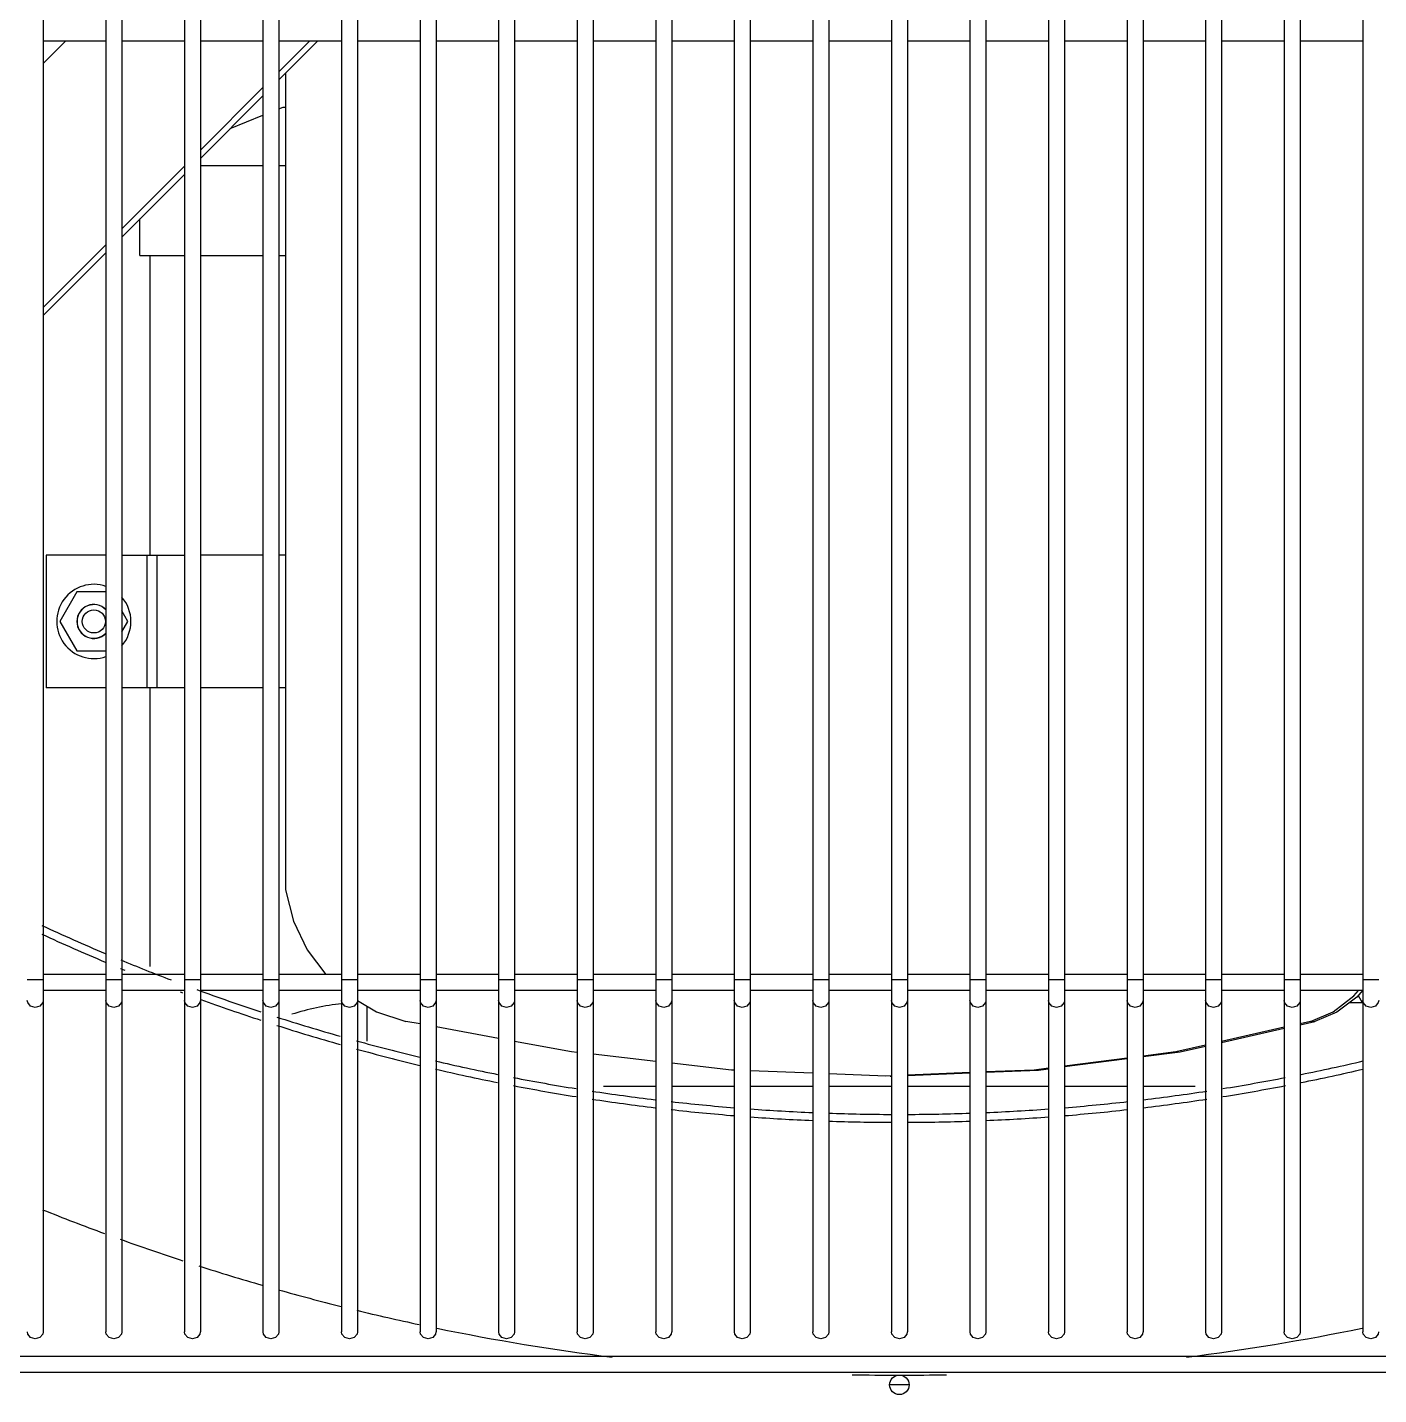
# Model space of a CAD drawing. Header units: metres. Extents: x -367 to 374, y -238 to 224.
# Drawn here: x 240.8715 to 241.1265, y 216.2037 to 216.4616 of the extents above; entities that cross this region are included whole.
import ezdxf
from ezdxf.enums import TextEntityAlignment as Align

# ---------------------------------------------------------------- set-up
doc = ezdxf.new("R2010")
doc.units = ezdxf.units.M
for name, color, linetype in [('ELE-ALIMENTADORES', 160, 'Continuous'), ('LA_BAU_BASES GERAIS_R00$0$ARQ-XREF-ATT', 8, 'Continuous'), ('LA_BAU_BASES GERAIS_R00$0$BASE', 253, 'Continuous'), ('LA_BAU_BASES GERAIS_R00$0$dutos', 31, 'Continuous')]:
    doc.layers.add(name, color=color, linetype=linetype)
doc.styles.add('LA_BAU_BASES GERAIS_R00$0$R60-125-RS', font='romans.shx', dxfattribs={"height": 0.19})
doc.styles.add('LA_BAU_BASES GERAIS_R00$0$R80-100-RS', font='romans.shx', dxfattribs={"height": 0.203})

# ---------------------------------------------------------------- blocks, each defined once
blk = doc.blocks.new('LA_BAU_BASES GERAIS_R00$0$A$C5BA41825')
at = {"layer": 'LA_BAU_BASES GERAIS_R00$0$dutos', "color": 251}
for p, q in [((-25.87545968589244, 39.12149266126528), (-25.87545968589244, 38.2755585557361)), ((-25.86363968589244, 39.12149266126528), (-25.86363968589244, 38.2755585557361)), ((-25.86063968589244, 39.12149266126528), (-25.86063968589244, 38.2755585557361)), ((-25.84881968589244, 39.12149266126528), (-25.84881968589244, 38.2755585557361)), ((-25.84581968589244, 39.12149266126528), (-25.84581968589244, 38.2755585557361)), ((-25.83399968589244, 39.12149266126528), (-25.83399968589244, 38.2755585557361)), ((-25.83099968589244, 39.12149266126528), (-25.83099968589244, 38.2755585557361)), ((-25.81917968589244, 39.12149266126528), (-25.81917968589244, 38.2755585557361)), ((-25.81617968589244, 39.12149266126528), (-25.81617968589244, 38.2755585557361)), ((-25.80435968589244, 39.12149266126528), (-25.80435968589244, 38.2755585557361)), ((-25.80135968589244, 39.12149266126528), (-25.80135968589244, 38.2755585557361)), ((-25.78953968589244, 39.12149266126528), (-25.78953968589244, 38.2755585557361)), ((-25.78653968589244, 39.12149266126528), (-25.78653968589244, 38.2755585557361)), ((-25.77471968589244, 39.12149266126528), (-25.77471968589244, 38.2755585557361)), ((-25.77171968589244, 39.12149266126528), (-25.77171968589244, 38.2755585557361)), ((-25.75989968589244, 39.12149266126528), (-25.75989968589244, 38.2755585557361)), ((-25.75689968589244, 39.12149266126528), (-25.75689968589244, 38.2755585557361)), ((-25.74507968589244, 39.12149266126528), (-25.74507968589244, 38.2755585557361)), ((-25.74207968589244, 39.12149266126528), (-25.74207968589244, 38.2755585557361)), ((-25.73025968589244, 39.12149266126528), (-25.73025968589244, 38.2755585557361)), ((-25.72725968589244, 39.12149266126528), (-25.72725968589244, 38.2755585557361)), ((-25.71543968589244, 39.12149266126528), (-25.71543968589244, 38.2755585557361)), ((-25.71243968589244, 39.12149266126528), (-25.71243968589244, 38.2755585557361)), ((-25.70061968589244, 39.12149266126528), (-25.70061968589244, 38.2755585557361)), ((-25.69761968589244, 39.12149266126528), (-25.69761968589244, 38.2755585557361)), ((-25.68579968589244, 39.12149266126528), (-25.68579968589244, 38.2755585557361)), ((-25.68279968589244, 39.12149266126528), (-25.68279968589244, 38.2755585557361)), ((-25.67097968589244, 39.12149266126528), (-25.67097968589244, 38.2755585557361)), ((-25.66797968589244, 39.12149266126528), (-25.66797968589244, 38.2755585557361)), ((-25.65615968589244, 39.12149266126528), (-25.65615968589244, 38.2755585557361)), ((-25.65315968589244, 39.12149266126528), (-25.65315968589244, 38.2755585557361)), ((-25.64133968589244, 39.12149266126528), (-25.64133968589244, 38.2755585557361)), ((-25.63833968589244, 39.12149266126528), (-25.63833968589244, 38.2755585557361)), ((-25.62651968589244, 39.12149266126528), (-25.62651968589244, 38.2755585557361)), ((-25.87125412314408, 38.51895567005283), (-25.87545968589244, 38.51475010730451)), ((-25.86363968589244, 38.51895567005283), (-25.87545968589244, 38.51895567005283)), ((-25.84881968589244, 38.51895567005283), (-25.86063968589244, 38.51895567005283)), ((-25.83399968589244, 38.51895567005283), (-25.84581968589244, 38.51895567005283)), ((-25.82525412314371, 38.51895567005283), (-25.83099968589244, 38.51321010730419)), ((-25.82370412314408, 38.51895567005283), (-25.83099968589244, 38.51166010730446)), ((-25.81917968589244, 38.51895567005283), (-25.83099968589244, 38.51895567005283)), ((-25.80435968589244, 38.51895567005283), (-25.81617968589244, 38.51895567005283)), ((-25.78953968589244, 38.51895567005283), (-25.80135968589244, 38.51895567005283)), ((-25.77471968589244, 38.51895567005283), (-25.78653968589244, 38.51895567005283)), ((-25.75989968589244, 38.51895567005283), (-25.77171968589244, 38.51895567005283)), ((-25.74507968589244, 38.51895567005283), (-25.75689968589244, 38.51895567005283)), ((-25.73025968589244, 38.51895567005283), (-25.74207968589244, 38.51895567005283)), ((-25.71543968589244, 38.51895567005283), (-25.72725968589244, 38.51895567005283)), ((-25.70061968589244, 38.51895567005283), (-25.71243968589244, 38.51895567005283)), ((-25.68579968589244, 38.51895567005283), (-25.69761968589244, 38.51895567005283)), ((-25.67097968589244, 38.51895567005283), (-25.68279968589244, 38.51895567005283)), ((-25.65615968589244, 38.51895567005283), (-25.66797968589244, 38.51895567005283)), ((-25.64133968589244, 38.51895567005283), (-25.65315968589244, 38.51895567005283)), ((-25.62651968589244, 38.51895567005283), (-25.63833968589244, 38.51895567005283)), ((-25.82973154461789, 38.5129282485791), (-25.82973154461789, 38.35890063319027)), ((-25.83399968589244, 38.51021010730415), (-25.84581968589244, 38.49839010730409)), ((-25.83399968589244, 38.50866010730454), (-25.84581968589244, 38.49684010730448)), ((-25.8401935065859, 38.50246628661102), (-25.83399968589244, 38.50498969504088)), ((-25.83099968589244, 38.50621191726373), (-25.83020887469535, 38.50653409960307)), ((-25.83020887469535, 38.50653409960307), (-25.82973154461789, 38.50653409960307)), ((-25.84881968589244, 38.49539010730416), (-25.86063968589244, 38.4835701073041)), ((-25.84881968589244, 38.49384010730455), (-25.86063968589244, 38.48202010730449)), ((-25.84581968589244, 38.49553409960345), (-25.83399968589244, 38.49553409960345)), ((-25.83099968589244, 38.49553409960345), (-25.82973154461789, 38.49553409960345)), ((-25.85720887469535, 38.47853409960271), (-25.85720887469535, 38.48545091850156)), ((-25.86363968589244, 38.48057010730417), (-25.87545968589244, 38.46875010730412)), ((-25.86363968589244, 38.47902010730445), (-25.87545968589244, 38.46720010730451)), ((-25.85720887469535, 38.47853409960271), (-25.84881968589244, 38.47853409960271)), ((-25.85530887469499, 38.42203409960337), (-25.85530887469499, 38.47853409960271)), ((-25.84581968589244, 38.47853409960271), (-25.83399968589244, 38.47853409960271)), ((-25.83099968589244, 38.47853409960271), (-25.82973154461789, 38.47853409960271)), ((-25.87490887469535, 38.42203409960337), (-25.87490887469535, 38.39703409960305)), ((-25.86363968589244, 38.42203409960337), (-25.87490887469535, 38.42203409960337)), ((-25.86063968589244, 38.42203409960337), (-25.84881968589244, 38.42203409960337)), ((-25.85588342346517, 38.42203409960337), (-25.85588342346517, 38.39703409960305)), ((-25.85405267559462, 38.42203409960337), (-25.85405267559462, 38.39703409960305)), ((-25.83399968589244, 38.42203409960337), (-25.84581968589244, 38.42203409960337)), ((-25.82973154461789, 38.42203409960337), (-25.83099968589244, 38.42203409960337)), ((-25.86911801556735, 38.41509059960345), (-25.87232387469572, 38.40953409960264)), ((-25.86363968589244, 38.41509059960345), (-25.86911801556735, 38.41509059960345)), ((-25.85949387469498, 38.40953409960264), (-25.86063968589244, 38.41152005708341)), ((-25.87232387469572, 38.40953409960264), (-25.86911801556735, 38.40397759960308)), ((-25.86063968589244, 38.40754814212301), (-25.85949387469498, 38.40953409960264)), ((-25.86911801556735, 38.40397759960308), (-25.86363968589244, 38.40397759960308)), ((-25.86363968589244, 38.39703409960305), (-25.87490887469535, 38.39703409960305)), ((-25.84881968589244, 38.39703409960305), (-25.86063968589244, 38.39703409960305)), ((-25.85530887469499, 38.34443995230595), (-25.85530887469499, 38.39703409960305)), ((-25.83399968589244, 38.39703409960305), (-25.84581968589244, 38.39703409960305)), ((-25.82973154461789, 38.39703409960305), (-25.83099968589244, 38.39703409960305)), ((-25.87545968589244, 38.34195567005281), (-25.87845968589244, 38.34195567005281)), ((-25.86363968589244, 38.34295567005324), (-25.87545968589244, 38.34295567005324)), ((-25.86063968589244, 38.34195567005281), (-25.86363968589244, 38.34195567005281)), ((-25.84881968589244, 38.34295567005324), (-25.86063968589244, 38.34295567005324)), ((-25.84581968589244, 38.34195567005281), (-25.84881968589244, 38.34195567005281)), ((-25.83399968589244, 38.34295567005324), (-25.84581968589244, 38.34295567005324)), ((-25.83099968589244, 38.34195567005281), (-25.83399968589244, 38.34195567005281)), ((-25.81917968589244, 38.34295567005324), (-25.83099968589244, 38.34295567005324)), ((-25.81617968589244, 38.34195567005281), (-25.81917968589244, 38.34195567005281)), ((-25.80435968589244, 38.34295567005324), (-25.81617968589244, 38.34295567005324)), ((-25.80135968589244, 38.34195567005281), (-25.80435968589244, 38.34195567005281)), ((-25.78953968589244, 38.34295567005324), (-25.80135968589244, 38.34295567005324)), ((-25.78653968589244, 38.34195567005281), (-25.78953968589244, 38.34195567005281)), ((-25.77471968589244, 38.34295567005324), (-25.78653968589244, 38.34295567005324)), ((-25.77171968589244, 38.34195567005281), (-25.77471968589244, 38.34195567005281)), ((-25.75989968589244, 38.34295567005324), (-25.77171968589244, 38.34295567005324)), ((-25.75689968589244, 38.34195567005281), (-25.75989968589244, 38.34195567005281)), ((-25.74507968589244, 38.34295567005324), (-25.75689968589244, 38.34295567005324)), ((-25.74207968589244, 38.34195567005281), (-25.74507968589244, 38.34195567005281)), ((-25.73025968589244, 38.34295567005324), (-25.74207968589244, 38.34295567005324)), ((-25.72725968589244, 38.34195567005281), (-25.73025968589244, 38.34195567005281)), ((-25.71543968589244, 38.34295567005324), (-25.72725968589244, 38.34295567005324)), ((-25.71243968589244, 38.34195567005281), (-25.71543968589244, 38.34195567005281)), ((-25.70061968589244, 38.34295567005324), (-25.71243968589244, 38.34295567005324)), ((-25.69761968589244, 38.34195567005281), (-25.70061968589244, 38.34195567005281)), ((-25.68579968589244, 38.34295567005324), (-25.69761968589244, 38.34295567005324)), ((-25.68279968589244, 38.34195567005281), (-25.68579968589244, 38.34195567005281)), ((-25.67097968589244, 38.34295567005324), (-25.68279968589244, 38.34295567005324)), ((-25.66797968589244, 38.34195567005281), (-25.67097968589244, 38.34195567005281)), ((-25.65615968589244, 38.34295567005324), (-25.66797968589244, 38.34295567005324)), ((-25.65315968589244, 38.34195567005281), (-25.65615968589244, 38.34195567005281)), ((-25.64133968589244, 38.34295567005324), (-25.65315968589244, 38.34295567005324)), ((-25.63833968589244, 38.34195567005281), (-25.64133968589244, 38.34195567005281)), ((-25.62651968589244, 38.34295567005324), (-25.63833968589244, 38.34295567005324)), ((-25.62351968589244, 38.34195567005281), (-25.62651968589244, 38.34195567005281)), ((-25.86363968589244, 38.3399556700532), (-25.87545968589244, 38.3399556700532)), ((-25.84881968589244, 38.3399556700532), (-25.86063968589244, 38.3399556700532)), ((-25.83399968589244, 38.3399556700532), (-25.84581968589244, 38.3399556700532)), ((-25.81917968589244, 38.3399556700532), (-25.83099968589244, 38.3399556700532)), ((-25.80435968589244, 38.3399556700532), (-25.81617968589244, 38.3399556700532)), ((-25.78953968589244, 38.3399556700532), (-25.80135968589244, 38.3399556700532)), ((-25.77471968589244, 38.3399556700532), (-25.78653968589244, 38.3399556700532)), ((-25.75989968589244, 38.3399556700532), (-25.77171968589244, 38.3399556700532)), ((-25.74507968589244, 38.3399556700532), (-25.75689968589244, 38.3399556700532)), ((-25.73025968589244, 38.3399556700532), (-25.74207968589244, 38.3399556700532)), ((-25.71543968589244, 38.3399556700532), (-25.72725968589244, 38.3399556700532)), ((-25.70061968589244, 38.3399556700532), (-25.71243968589244, 38.3399556700532)), ((-25.68579968589244, 38.3399556700532), (-25.69761968589244, 38.3399556700532)), ((-25.67097968589244, 38.3399556700532), (-25.68279968589244, 38.3399556700532)), ((-25.65615968589244, 38.3399556700532), (-25.66797968589244, 38.3399556700532)), ((-25.64133968589244, 38.3399556700532), (-25.65315968589244, 38.3399556700532)), ((-25.62651968589244, 38.3399556700532), (-25.63833968589244, 38.3399556700532)), ((-25.62821156354917, 38.3389281385696), (-25.6273484431699, 38.3399556700532)), ((-25.81438838038226, 38.33700487659758), (-25.81438838038226, 38.3303930457223)), ((-25.62897703637426, 38.33769734364591), (-25.62651968589244, 38.33769734364591)), ((-25.62739086540953, 38.33897303206413), (-25.62665434635681, 38.33769734364591)), ((-25.80435968589244, 38.33362639895836), (-25.80704944224954, 38.33412066510709)), ((-25.63638741475499, 38.33412066510709), (-25.63833968589244, 38.333679611923)), ((-25.63833968589244, 38.33349481686048), (-25.63556850914917, 38.33412066510709)), ((-25.63638741475499, 38.33412066510709), (-25.63556850914917, 38.33412066510709)), ((-25.78953968589244, 38.33090309493218), (-25.80135968589244, 38.33307512283977)), ((-25.64133968589244, 38.33300185793394), (-25.65315968589244, 38.33033150721758)), ((-25.65315968589244, 38.33014783762962), (-25.64133968589244, 38.33281729070018)), ((-25.75989968589244, 38.32657056180381), (-25.77171968589244, 38.32791439461539)), ((-25.67097968589244, 38.32719894806564), (-25.68279968589244, 38.3256795211696)), ((-25.68279968589244, 38.32557587572853), (-25.67097968589244, 38.32709501069724)), ((-25.73025968589244, 38.32434151532016), (-25.74207968589244, 38.3248056509143)), ((-25.71647561431826, 38.32380025658335), (-25.72725968589244, 38.32422371440737)), ((-25.71543968589244, 38.32384262629364), (-25.71647561431826, 38.32380025658335)), ((-25.7156718741259, 38.32380025658335), (-25.71543968589244, 38.32380975251726)), ((-25.70061968589244, 38.32444876768739), (-25.71243968589244, 38.3239653269809)), ((-25.71243968589244, 38.32393244521359), (-25.70061968589244, 38.32441585443974)), ((-25.76975690963317, 38.32189734364636), (-25.75989968589244, 38.32189734364636)), ((-25.75689968589244, 38.32189734364636), (-25.74507968589244, 38.32189734364636)), ((-25.74207968589244, 38.32189734364636), (-25.73025968589244, 38.32189734364636)), ((-25.72725968589244, 38.32189734364636), (-25.71543968589244, 38.32189734364636)), ((-25.71243968589244, 38.32189734364636), (-25.70061968589244, 38.32189734364636)), ((-25.69761968589244, 38.32189734364636), (-25.68579968589244, 38.32189734364636)), ((-25.68279968589244, 38.32189734364636), (-25.67097968589244, 38.32189734364636)), ((-25.66797968589244, 38.32189734364636), (-25.65812185113244, 38.32189734364636)), ((-26.11772648245717, 38.27095567005324), (-25.31013050414481, 38.27095567005324)), ((-26.11772648245717, 38.2679556700532), (-25.31013050414481, 38.2679556700532)), ((-25.71578938038299, 38.2656243645431), (-25.71208938038262, 38.2656243645431))]:
    blk.add_line(p, q, dxfattribs=at)
for points in [[(-25.82973154461789, 38.35890063319027), (-25.82824260241499, 38.35303862642229), (-25.82564287883208, 38.34760273020925), (-25.82216523407644, 38.34295567005324)], [(-25.62651968589244, 38.33997610899542), (-25.62762111658335, 38.33870792064045), (-25.63143339256335, 38.33586660330923), (-25.63556850914917, 38.33412066510709)], [(-25.87695968589244, 38.33675951762996), (-25.87784136377099, 38.33700761183172), (-25.87838627066699, 38.33765713088451), (-25.87845968589244, 38.33805855573542)], [(-25.87545968589244, 38.33805855573542), (-25.8755331011179, 38.33765713088451), (-25.8760780080139, 38.33700761183172), (-25.87695968589244, 38.33675951762996)], [(-25.86213968589244, 38.33675951762996), (-25.86302136377099, 38.33700761183172), (-25.86356627066699, 38.33765713088451), (-25.86363968589244, 38.33805855573542)], [(-25.86063968589244, 38.33805855573542), (-25.8607131011179, 38.33765713088451), (-25.8612580080139, 38.33700761183172), (-25.86213968589244, 38.33675951762996)], [(-25.84731968589244, 38.33675951762996), (-25.84820136377099, 38.33700761183172), (-25.84874627066699, 38.33765713088451), (-25.84881968589244, 38.33805855573542)], [(-25.84581968589244, 38.33805855573542), (-25.84589310111789, 38.33765713088451), (-25.8464380080139, 38.33700761183172), (-25.84731968589244, 38.33675951762996)], [(-25.83249968589244, 38.33675951762996), (-25.83338136377099, 38.33700761183172), (-25.83392627066699, 38.33765713088451), (-25.83399968589244, 38.33805855573542)], [(-25.83099968589244, 38.33805855573542), (-25.83107310111789, 38.33765713088451), (-25.8316180080139, 38.33700761183172), (-25.83249968589244, 38.33675951762996)], [(-25.81767968589244, 38.33675951762996), (-25.81856136377099, 38.33700761183172), (-25.81910627066699, 38.33765713088451), (-25.81917968589244, 38.33805855573542)], [(-25.81617968589244, 38.33805855573542), (-25.8162531011179, 38.33765713088451), (-25.8167980080139, 38.33700761183172), (-25.81767968589244, 38.33675951762996)], [(-25.81618474383571, 38.33804986095981), (-25.81256168887062, 38.33594224973399), (-25.80704944224954, 38.33412066510709)], [(-25.80285968589244, 38.33675951762996), (-25.80374136377099, 38.33700761183172), (-25.80428627066699, 38.33765713088451), (-25.80435968589244, 38.33805855573542)], [(-25.80135968589244, 38.33805855573542), (-25.8014331011179, 38.33765713088451), (-25.8019780080139, 38.33700761183172), (-25.80285968589244, 38.33675951762996)], [(-25.78803968589244, 38.33675951762996), (-25.78892136377099, 38.33700761183172), (-25.78946627066698, 38.33765713088451), (-25.78953968589244, 38.33805855573542)], [(-25.78653968589244, 38.33805855573542), (-25.7866131011179, 38.33765713088451), (-25.7871580080139, 38.33700761183172), (-25.78803968589244, 38.33675951762996)], [(-25.77321968589244, 38.33675951762996), (-25.77410136377099, 38.33700761183172), (-25.77464627066698, 38.33765713088451), (-25.77471968589244, 38.33805855573542)], [(-25.77171968589244, 38.33805855573542), (-25.7717931011179, 38.33765713088451), (-25.7723380080139, 38.33700761183172), (-25.77321968589244, 38.33675951762996)], [(-25.75839968589244, 38.33675951762996), (-25.75928136377099, 38.33700761183172), (-25.75982627066698, 38.33765713088451), (-25.75989968589244, 38.33805855573542)], [(-25.75689968589244, 38.33805855573542), (-25.7569731011179, 38.33765713088451), (-25.7575180080139, 38.33700761183172), (-25.75839968589244, 38.33675951762996)], [(-25.74357968589244, 38.33675951762996), (-25.74446136377099, 38.33700761183172), (-25.74500627066698, 38.33765713088451), (-25.74507968589244, 38.33805855573542)], [(-25.74207968589244, 38.33805855573542), (-25.7421531011179, 38.33765713088451), (-25.7426980080139, 38.33700761183172), (-25.74357968589244, 38.33675951762996)], [(-25.72875968589244, 38.33675951762996), (-25.72964136377099, 38.33700761183172), (-25.73018627066698, 38.33765713088451), (-25.73025968589244, 38.33805855573542)], [(-25.72725968589244, 38.33805855573542), (-25.7273331011179, 38.33765713088451), (-25.7278780080139, 38.33700761183172), (-25.72875968589244, 38.33675951762996)], [(-25.71393968589244, 38.33675951762996), (-25.71482136377099, 38.33700761183172), (-25.71536627066699, 38.33765713088451), (-25.71543968589244, 38.33805855573542)], [(-25.71243968589244, 38.33805855573542), (-25.7125131011179, 38.33765713088451), (-25.7130580080139, 38.33700761183172), (-25.71393968589244, 38.33675951762996)], [(-25.69911968589244, 38.33675951762996), (-25.70000136377099, 38.33700761183172), (-25.70054627066699, 38.33765713088451), (-25.70061968589244, 38.33805855573542)], [(-25.69761968589244, 38.33805855573542), (-25.6976931011179, 38.33765713088451), (-25.6982380080139, 38.33700761183172), (-25.69911968589244, 38.33675951762996)], [(-25.68429968589244, 38.33675951762996), (-25.68518136377099, 38.33700761183172), (-25.68572627066699, 38.33765713088451), (-25.68579968589244, 38.33805855573542)], [(-25.68279968589244, 38.33805855573542), (-25.6828731011179, 38.33765713088451), (-25.68341800801389, 38.33700761183172), (-25.68429968589244, 38.33675951762996)], [(-25.66947968589244, 38.33675951762996), (-25.67036136377099, 38.33700761183172), (-25.67090627066699, 38.33765713088451), (-25.67097968589244, 38.33805855573542)], [(-25.66797968589244, 38.33805855573542), (-25.6680531011179, 38.33765713088451), (-25.66859800801389, 38.33700761183172), (-25.66947968589244, 38.33675951762996)], [(-25.65465968589244, 38.33675951762996), (-25.65554136377099, 38.33700761183172), (-25.65608627066699, 38.33765713088451), (-25.65615968589244, 38.33805855573542)], [(-25.65315968589244, 38.33805855573542), (-25.6532331011179, 38.33765713088451), (-25.65377800801389, 38.33700761183172), (-25.65465968589244, 38.33675951762996)], [(-25.63983968589245, 38.33675951762996), (-25.64072136377099, 38.33700761183172), (-25.64126627066699, 38.33765713088451), (-25.64133968589244, 38.33805855573542)], [(-25.63833968589244, 38.33805855573542), (-25.6384131011179, 38.33765713088451), (-25.63895800801389, 38.33700761183172), (-25.63983968589245, 38.33675951762996)], [(-25.63638741475499, 38.33412066510709), (-25.63212269032008, 38.33594297750562), (-25.62821156354917, 38.3389281385696)], [(-25.62501968589245, 38.33675951762996), (-25.62590136377099, 38.33700761183172), (-25.62644627066699, 38.33765713088451), (-25.62651968589244, 38.33805855573542)], [(-25.62351968589244, 38.33805855573542), (-25.6235931011179, 38.33765713088451), (-25.62413800801389, 38.33700761183172), (-25.62501968589245, 38.33675951762996)], [(-25.77471968589244, 38.32825546893321), (-25.77579976265972, 38.32837826441619), (-25.78653968589244, 38.3303518188136)], [(-25.65615968589244, 38.32965375322851), (-25.66180549000008, 38.32837826447724), (-25.66797968589244, 38.32758458940918)], [(-25.66797968589244, 38.32748057794845), (-25.66099528299899, 38.32837823028922), (-25.65615968589244, 38.32947031146921)], [(-25.74507968589244, 38.32492345182709), (-25.74558754511099, 38.32494339392008), (-25.75689968589244, 38.32622948748599)], [(-25.68579968589244, 38.32529387982481), (-25.68852620310735, 38.32494339390382), (-25.69761968589244, 38.32457146837464)], [(-25.69761968589244, 38.32453854713617), (-25.68772096864554, 38.32494338057506), (-25.68579968589244, 38.32519030847834)], [(-25.87695968589244, 38.27425951762962), (-25.87784136377099, 38.27450761183138), (-25.87838627066699, 38.27515713088519), (-25.87845438402844, 38.2755585557361)], [(-25.87546498775644, 38.2755585557361), (-25.8755331011179, 38.27515713088519), (-25.8760780080139, 38.27450761183138), (-25.87695968589244, 38.27425951762962)], [(-25.86213968589244, 38.27425951762962), (-25.86302136377099, 38.27450761183138), (-25.86356627066699, 38.27515713088519), (-25.86363438402844, 38.2755585557361)], [(-25.86064498775644, 38.2755585557361), (-25.8607131011179, 38.27515713088519), (-25.8612580080139, 38.27450761183138), (-25.86213968589244, 38.27425951762962)], [(-25.84731968589244, 38.27425951762962), (-25.84820136377099, 38.27450761183138), (-25.84874627066699, 38.27515713088519), (-25.84881438402844, 38.2755585557361)], [(-25.84582498775644, 38.2755585557361), (-25.84589310111789, 38.27515713088519), (-25.8464380080139, 38.27450761183138), (-25.84731968589244, 38.27425951762962)], [(-25.83249968589244, 38.27425951762962), (-25.83338136377099, 38.27450761183138), (-25.83392627066699, 38.27515713088519), (-25.83399438402844, 38.2755585557361)], [(-25.83100498775644, 38.2755585557361), (-25.83107310111789, 38.27515713088519), (-25.8316180080139, 38.27450761183138), (-25.83249968589244, 38.27425951762962)], [(-25.81767968589244, 38.27425951762962), (-25.81856136377099, 38.27450761183138), (-25.81910627066699, 38.27515713088519), (-25.81917438402844, 38.2755585557361)], [(-25.81618498775644, 38.2755585557361), (-25.8162531011179, 38.27515713088519), (-25.8167980080139, 38.27450761183138), (-25.81767968589244, 38.27425951762962)], [(-25.80285968589244, 38.27425951762962), (-25.80374136377099, 38.27450761183138), (-25.80428627066699, 38.27515713088519), (-25.80435438402844, 38.2755585557361)], [(-25.80136498775644, 38.2755585557361), (-25.8014331011179, 38.27515713088519), (-25.8019780080139, 38.27450761183138), (-25.80285968589244, 38.27425951762962)], [(-25.78803968589244, 38.27425951762962), (-25.78892136377099, 38.27450761183138), (-25.78946627066698, 38.27515713088519), (-25.78953438402844, 38.2755585557361)], [(-25.78654498775644, 38.2755585557361), (-25.7866131011179, 38.27515713088519), (-25.7871580080139, 38.27450761183138), (-25.78803968589244, 38.27425951762962)], [(-25.77321968589244, 38.27425951762962), (-25.77410136377099, 38.27450761183138), (-25.77464627066698, 38.27515713088519), (-25.77471438402844, 38.2755585557361)], [(-25.77172498775644, 38.2755585557361), (-25.7717931011179, 38.27515713088519), (-25.7723380080139, 38.27450761183138), (-25.77321968589244, 38.27425951762962)], [(-25.75839968589244, 38.27425951762962), (-25.75928136377099, 38.27450761183138), (-25.75982627066698, 38.27515713088519), (-25.75989438402844, 38.2755585557361)], [(-25.75690498775644, 38.2755585557361), (-25.7569731011179, 38.27515713088519), (-25.7575180080139, 38.27450761183138), (-25.75839968589244, 38.27425951762962)], [(-25.74357968589244, 38.27425951762962), (-25.74446136377099, 38.27450761183138), (-25.74500627066698, 38.27515713088519), (-25.74507438402844, 38.2755585557361)], [(-25.74208498775644, 38.2755585557361), (-25.7421531011179, 38.27515713088519), (-25.7426980080139, 38.27450761183138), (-25.74357968589244, 38.27425951762962)], [(-25.72875968589244, 38.27425951762962), (-25.72964136377099, 38.27450761183138), (-25.73018627066698, 38.27515713088519), (-25.73025438402844, 38.2755585557361)], [(-25.72726498775644, 38.2755585557361), (-25.7273331011179, 38.27515713088519), (-25.7278780080139, 38.27450761183138), (-25.72875968589244, 38.27425951762962)], [(-25.71393968589244, 38.27425951762962), (-25.71482136377099, 38.27450761183138), (-25.71536627066699, 38.27515713088519), (-25.71543438402844, 38.2755585557361)], [(-25.71244498775644, 38.2755585557361), (-25.7125131011179, 38.27515713088519), (-25.7130580080139, 38.27450761183138), (-25.71393968589244, 38.27425951762962)], [(-25.69911968589244, 38.27425951762962), (-25.70000136377099, 38.27450761183138), (-25.70054627066699, 38.27515713088519), (-25.70061438402844, 38.2755585557361)], [(-25.69762498775644, 38.2755585557361), (-25.6976931011179, 38.27515713088519), (-25.6982380080139, 38.27450761183138), (-25.69911968589244, 38.27425951762962)], [(-25.68429968589244, 38.27425951762962), (-25.68518136377099, 38.27450761183138), (-25.68572627066699, 38.27515713088519), (-25.68579438402844, 38.2755585557361)], [(-25.68280498775644, 38.2755585557361), (-25.6828731011179, 38.27515713088519), (-25.68341800801389, 38.27450761183138), (-25.68429968589244, 38.27425951762962)], [(-25.66947968589244, 38.27425951762962), (-25.67036136377099, 38.27450761183138), (-25.67090627066699, 38.27515713088519), (-25.67097438402844, 38.2755585557361)], [(-25.66798498775644, 38.2755585557361), (-25.6680531011179, 38.27515713088519), (-25.66859800801389, 38.27450761183138), (-25.66947968589244, 38.27425951762962)], [(-25.65465968589244, 38.27425951762962), (-25.65554136377099, 38.27450761183138), (-25.65608627066699, 38.27515713088519), (-25.65615438402845, 38.2755585557361)], [(-25.65316498775644, 38.2755585557361), (-25.6532331011179, 38.27515713088519), (-25.65377800801389, 38.27450761183138), (-25.65465968589244, 38.27425951762962)], [(-25.63983968589245, 38.27425951762962), (-25.64072136377099, 38.27450761183138), (-25.64126627066699, 38.27515713088519), (-25.64133438402845, 38.2755585557361)], [(-25.63834498775644, 38.2755585557361), (-25.6384131011179, 38.27515713088519), (-25.63895800801389, 38.27450761183138), (-25.63983968589245, 38.27425951762962)], [(-25.62501968589245, 38.27425951762962), (-25.62590136377099, 38.27450761183138), (-25.62644627066699, 38.27515713088519), (-25.62651438402845, 38.2755585557361)], [(-25.62352498775645, 38.2755585557361), (-25.6235931011179, 38.27515713088519), (-25.62413800801389, 38.27450761183138), (-25.62501968589245, 38.27425951762962)]]:
    blk.add_lwpolyline(points, dxfattribs=at)
for centre, radius in [((-25.86590887469535, 38.40953409960264), 0.002174999999999999), ((-25.71393938038226, 38.26557436454345), 0.001849999999636363)]:
    blk.add_circle(centre, radius, dxfattribs=at)
for centre, radius, start, end in [((-25.86590887469535, 38.40953409960264), 0.007000000000363635, 71.04126250141974, 288.9587374985803), ((-25.86590887469535, 38.40953409960264), 0.007000000000363635, 318.8476985057141, 41.15230149428589), ((-25.86590887469535, 38.40953409960264), 0.003199999999636362, 44.67559100185172, 315.3244089981483), ((-25.86590887469535, 38.40953409960264), 0.003175000000363635, 44.31264448617705, 315.6873555138229), ((-25.71393938038226, 38.70157436454269), 0.3850000000003635, 245.1526335145114, 247.096336127603), ((-25.71393938038226, 38.70157436454269), 0.3864947102519999, 245.2584323735019, 247.1875632236372), ((-25.71393938038226, 38.70157436454269), 0.3850000000003635, 247.5690447699752, 249.0900881199769), ((-25.71393938038226, 38.70157436454269), 0.3864947102519999, 247.6584359686308, 247.7904610756523), ((-25.71393938038226, 38.70157436454269), 0.3864947102519999, 249.4498209523138, 249.5133396128464), ((-25.71393938038226, 38.70157436454269), 0.3850000000003635, 249.8663296384453, 251.7654264468595), ((-25.71393938038226, 38.70157436454269), 0.3864947102519999, 250.0587006155077, 251.8385551126102), ((-25.81438838038226, 38.29179734364595), 0.04589999999999998, 95.91736876599927, 108.0157840899021), ((-25.71393938038226, 38.70157436454269), 0.3850000000003635, 252.2379188378371, 254.0995700499647), ((-25.71393938038226, 38.70157436454269), 0.3864947102519999, 252.3092198601978, 254.1636754751694), ((-25.71393938038226, 38.70157436454269), 0.3850000000003635, 254.5720973901485, 256.4074588981149), ((-25.71393938038226, 38.70157436454269), 0.3864947102519999, 254.6343776505616, 256.4602741716335), ((-25.71393938038226, 38.70157436454269), 0.3850000000003635, 256.8605617551362, 258.6457216051311), ((-25.71393938038226, 38.70157436454269), 0.3850000000003635, 281.3541861145526, 283.1393459603041), ((-25.71393938038226, 38.70157436454269), 0.3864947102519999, 256.9116235435296, 258.6898778201463), ((-25.71393938038226, 38.70157436454269), 0.3864947102519999, 281.3100302557358, 283.0882845295219), ((-25.71393938038226, 38.70157436454269), 0.3864947102519999, 259.1412078046349, 260.9195057157829), ((-25.71393938038226, 38.70157436454269), 0.3850000000003635, 259.0988036130049, 260.8840027406717), ((-25.71393938038226, 38.70157436454269), 0.3850000000003635, 261.3371255361993, 263.1226068002152), ((-25.71393938038226, 38.70157436454269), 0.3850000000003635, 276.8773008926132, 278.6627821733397), ((-25.71393938038226, 38.70157436454269), 0.3850000000003635, 279.115904972496, 280.9011041063442), ((-25.71393938038226, 38.70157436454269), 0.3864947102519999, 279.0804023536703, 280.8587002719604), ((-25.71393938038226, 38.70157436454269), 0.3864947102519999, 261.3708772377559, 263.1494588345823), ((-25.71393938038226, 38.70157436454269), 0.3850000000003635, 263.5758320236322, 265.3603582560209), ((-25.71393938038226, 38.70157436454269), 0.3850000000003635, 274.6395507474725, 276.4240756634788), ((-25.71393938038226, 38.70157436454269), 0.3864947102519999, 276.8504492155371, 278.6290308290308), ((-25.71393938038226, 38.70157436454269), 0.3864947102519999, 263.600932820329, 265.3782934880456), ((-25.71393938038226, 38.70157436454269), 0.3864947102519999, 265.8233722525369, 267.5774270909167), ((-25.71393938038226, 38.70157436454269), 0.3850000000003635, 265.8071629035883, 267.568022919954), ((-25.71393938038226, 38.70157436454269), 0.3850000000003635, 268.0150289402701, 269.7764178985331), ((-25.71393938038226, 38.70157436454269), 0.3850000000003635, 270.2234910447895, 271.9848800139891), ((-25.71393938038226, 38.70157436454269), 0.3850000000003635, 272.4318860396981, 274.1927460885337), ((-25.71393938038226, 38.70157436454269), 0.3864947102519999, 272.4224822207293, 274.1765370912508), ((-25.71393938038226, 38.70157436454269), 0.3864947102519999, 274.6216158664976, 276.3989752231344), ((-25.71393938038226, 38.70157436454269), 0.3864947102519999, 268.0227049004623, 269.7772825678369), ((-25.71393938038226, 38.70157436454269), 0.3864947102519999, 270.2226267275574, 271.9772044058241), ((-25.71393938038226, 38.70157436454269), 0.4341807889319999, 248.1449130068333, 249.7930519110873), ((-25.71393938038226, 38.70157436454269), 0.4341807889319999, 250.2118426812934, 251.862493672457), ((-25.71393938038226, 38.70157436454269), 0.4341807889319999, 252.2813785467096, 253.930256226606), ((-25.71393938038226, 38.70157436454269), 0.4341807889319999, 254.348148079395, 255.9586963357688), ((-25.71393938038226, 38.70157436454269), 0.4341807889319999, 256.3624303328584, 257.9550224036369), ((-25.71393938038226, 38.70157436454269), 0.4341807889319999, 258.4024894634982, 262.831337444054), ((-25.71393938038226, 38.70157436454269), 0.4341807889319999, 277.1686585929254, 281.5974314590543), ((-25.71393938038226, 38.70157436454269), 0.4341807889319999, 268.826917779482, 269.9557383337873), ((-25.71393938038226, 38.70157436454269), 0.4341807889319999, 270.0442616662127, 271.173081711062)]:
    blk.add_arc(centre, radius, start, end, dxfattribs=at)
blk = doc.blocks.new('LA_BAU_BASES GERAIS_R00')
at = {"layer": 'LA_BAU_BASES GERAIS_R00$0$ARQ-XREF-ATT'}
blk.add_blockref('LA_BAU_BASES GERAIS_R00$0$A$C5BA41825', (266.75, 177.9399999999999), dxfattribs=at)
at = {"layer": 'LA_BAU_BASES GERAIS_R00$0$BASE', "style": 'LA_BAU_BASES GERAIS_R00$0$R60-125-RS'}
for p in [(242.7815727361595, 218.919159373358), (358.6365727361596, 192.964159373358)]:
    blk.add_attdef('S', text='', height=0.19, rotation=90, dxfattribs=at).set_placement(p, align=Align.MIDDLE_CENTER)
at = {"layer": 'LA_BAU_BASES GERAIS_R00$0$BASE', "style": 'LA_BAU_BASES GERAIS_R00$0$R80-100-RS'}
blk.add_attdef('ACESSO', text='', height=0.203, dxfattribs=at).set_placement((365.922255870473, 191.9868442639211), align=Align.TOP_CENTER)
at = {"layer": 'LA_BAU_BASES GERAIS_R00$0$BASE', "style": 'LA_BAU_BASES GERAIS_R00$0$R60-125-RS'}
blk.add_attdef('S', text='', height=0.19, dxfattribs=at).set_placement((266.114159373358, 180.9134272638404), align=Align.MIDDLE_CENTER)

msp = doc.modelspace()

# ---------------------------------------------------------------- block references
at = {"layer": 'ELE-ALIMENTADORES', "color": 2}
msp.add_blockref('LA_BAU_BASES GERAIS_R00', (0, 0), dxfattribs=at)

doc.saveas('drawing.dxf')
